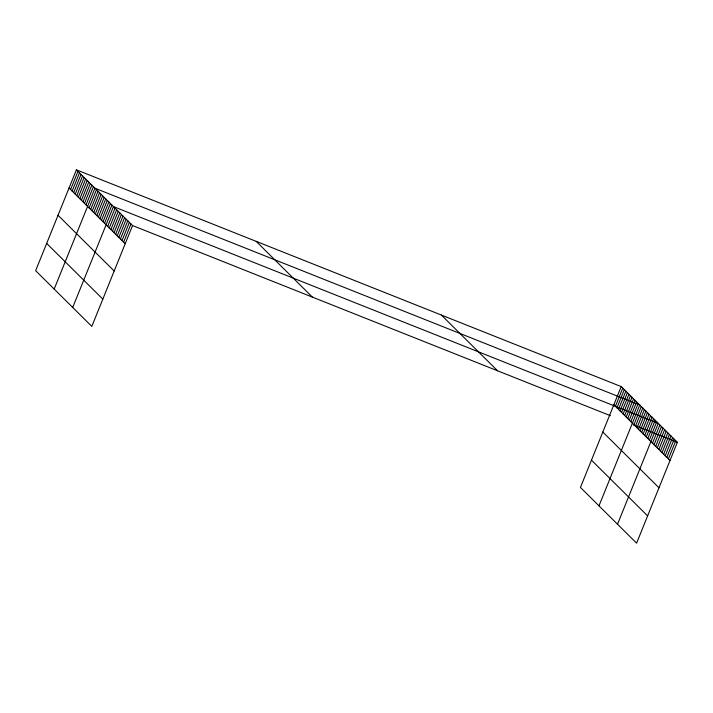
<?xml version="1.0" encoding="UTF-8"?>
<svg xmlns="http://www.w3.org/2000/svg" width="713" height="713" viewBox="0 0 713 713"><rect width="100%" height="100%" fill="white"/><g stroke="black" fill="none" stroke-linecap="round" stroke-linejoin="round"><path stroke-width="1.07" d="M76.398 169.828L35.65 270.682L91.808 326.402L132.556 225.549L76.398 169.828L621.192 386.598L677.35 442.318L636.602 543.172L580.444 487.451L621.192 386.598M70.596 189.533L77.94 171.361M72.138 191.066L79.491 172.894M73.689 192.599L81.032 174.418M75.23 194.132L82.574 175.951M76.772 195.665L84.116 177.484M78.323 197.198L85.667 179.016M79.865 198.731L87.209 180.549M81.407 200.264L88.751 182.082M82.949 201.797L90.293 183.615M84.499 203.33L91.843 185.148M86.041 204.863L93.385 186.681M54.179 289.068L94.927 188.214L639.73 404.984L598.982 505.838M89.125 207.92L96.469 189.747M90.676 209.453L98.02 191.28M92.218 210.986L99.562 192.813M93.76 212.519L101.103 194.346M95.301 214.052L102.645 195.879M96.852 215.584L104.196 197.412M98.394 217.117L105.738 198.945M99.936 218.65L107.28 200.469M101.478 220.183L108.831 202.002M103.028 221.716L110.372 203.535M104.57 223.249L111.914 205.068M72.708 307.455L113.456 206.601L658.259 423.37L617.511 524.233M107.708 226.36L115.051 208.178M109.294 227.937L116.638 209.765M110.889 229.515L118.233 211.342M112.476 231.092L119.82 212.92M114.071 232.679L121.415 214.497M115.658 234.256L123.001 216.075M117.253 235.834L124.597 217.652M118.839 237.411L126.183 219.23M120.435 238.989L127.779 220.816M122.021 240.566L129.365 222.394M123.616 242.153L130.96 223.971M615.399 406.303L622.743 388.13M616.941 407.836L624.285 389.663M618.483 409.369L625.827 391.196M620.025 410.902L627.378 392.729M621.576 412.435L628.919 394.262M623.117 413.968L630.461 395.786M624.659 415.501L632.003 397.319M626.21 417.034L633.554 398.852M627.752 418.567L635.096 400.385M629.294 420.1L636.638 401.918M630.836 421.633L638.18 403.451M633.928 424.698L641.272 406.517M635.47 426.231L642.814 408.05M637.012 427.764L644.356 409.583M638.563 429.288L645.907 411.116M640.105 430.821L647.449 412.649M641.647 432.354L648.99 414.182M643.188 433.887L650.541 415.715M644.739 435.42L652.083 417.248M646.281 436.953L653.625 418.781M647.823 438.486L655.167 420.314M649.374 440.019L656.718 421.846M652.502 443.13L659.846 424.957M654.097 444.707L661.441 426.534M655.684 446.285L663.028 428.112M657.279 447.871L664.623 429.689M658.865 449.448L666.209 431.267M660.461 451.026L667.805 432.844M662.047 452.603L669.391 434.431M663.643 454.181L670.986 436.008M665.229 455.759L672.573 437.586M666.824 457.345L674.168 439.163M668.411 458.922L675.755 440.741M132.556 225.549L610.435 415.697M633.402 424.832L677.35 442.318M613.848 404.77L670.006 460.5M602.833 432.06L658.981 487.781M591.469 460.17L647.627 515.891M441.409 315.066L497.567 370.787M256.181 241.359L312.339 297.08M69.054 188L125.203 243.73M58.029 215.281L114.187 271.011M46.675 243.391L102.824 299.121"/></g></svg>
